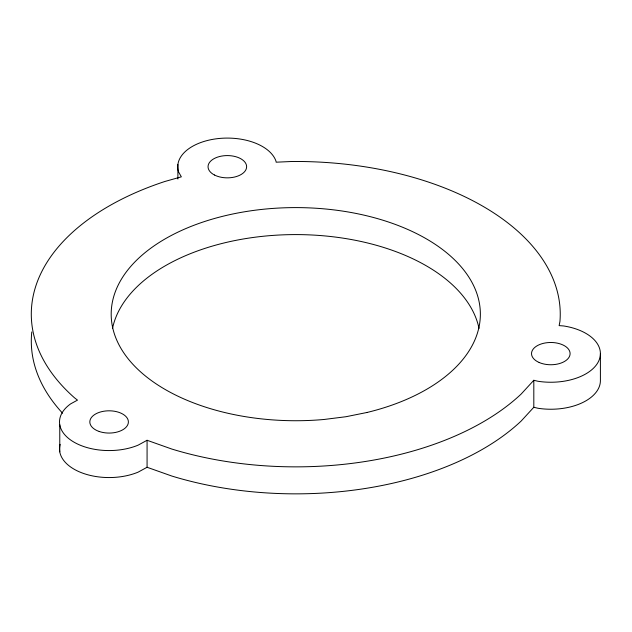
<?xml version="1.0" encoding="UTF-8"?>
<svg xmlns="http://www.w3.org/2000/svg" width="632" height="632" viewBox="0 0 632 632"><rect width="100%" height="100%" fill="white"/><g stroke="black" fill="none" stroke-linecap="round" stroke-linejoin="round"><path stroke-width="0.95" d="M533.811 380.274L521.179 394.036A264.476 152.691 0 0 1 171.857 449.06L147.074 440.275L138.124 445.149A49.588 28.63 0 0 1 73.028 441.578A49.588 28.63 0 0 1 70.666 403.848L77.499 400.127L74.623 397.907A264.476 152.691 0 0 1 164.889 181.479L181.345 176.834L178.611 172.023A49.588 28.63 0 0 1 218.151 138.582A49.588 28.63 0 0 1 276.065 161.413L276.144 162.195L291.794 161.492A264.476 152.691 0 0 1 559.944 321.459L559.138 325.622L563.649 325.962A49.588 28.63 0 0 1 598.709 361.03A49.588 28.63 0 0 1 537.974 381.27L533.811 380.274L533.811 407.269L521.179 421.031A264.476 152.691 0 0 1 171.857 476.054L147.074 467.269L138.124 472.144A49.588 28.63 0 0 1 83.061 473.289A49.588 28.63 0 0 1 60.151 444.359M533.811 407.269L537.974 408.264A49.588 28.63 0 0 0 600.4 380.614L600.4 353.62M177.892 164.557L177.892 179.022M147.074 440.275L147.074 467.269M59.771 424.838L59.771 451.833M112.559 328.206A184.584 106.563 0 0 1 295.95 234.59A184.584 106.563 0 0 1 479.024 328.419M62.6 413.217A264.476 152.691 0 0 1 31.782 331.95M366.971 412.483L345.925 416.725L324.145 419.466A184.584 106.563 0 0 1 118.832 283.823A184.584 106.563 0 0 1 419.103 234.875A184.584 106.563 0 0 1 366.971 412.483M539.151 362.484A19.284 11.131 0 0 0 569.946 355.018A19.284 11.131 0 0 0 543.338 343.358A19.284 11.131 0 0 0 539.151 362.484M99.216 431.49A19.284 11.131 0 0 0 128.383 422.105A19.284 11.131 0 0 0 99.714 412.214A19.284 11.131 0 0 0 99.216 431.49M214.438 174.993A19.284 11.131 0 0 0 246.203 169.028A19.284 11.131 0 0 0 221.382 156.128A19.284 11.131 0 0 0 214.438 174.993"/></g></svg>
